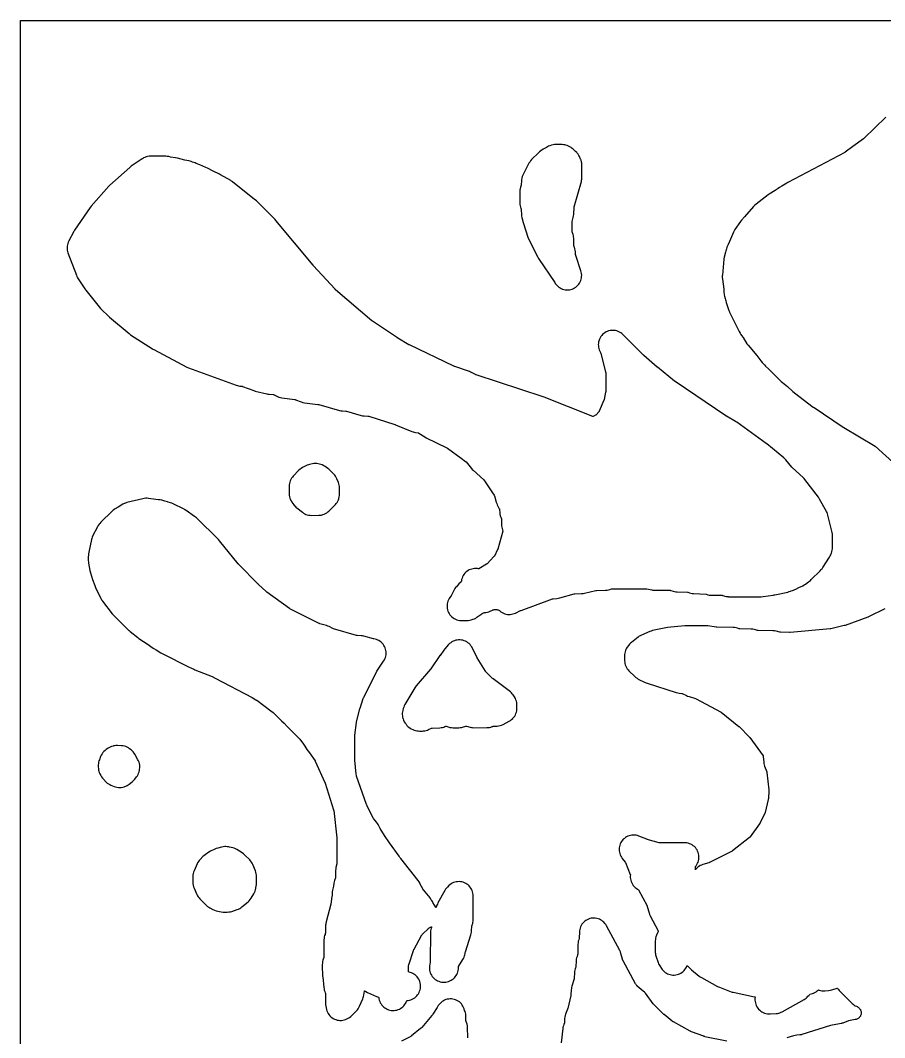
# Model space of a CAD drawing. Header units: millimetres. Extents: x 0 to 300, y 0 to 300.
# Drawn here: x 0 to 150.1, y 123.3 to 300 of the extents above; entities that cross this region are included whole.
import ezdxf

# ---------------------------------------------------------------- set-up
doc = ezdxf.new("R2010")
doc.units = ezdxf.units.MM
doc.layers.add('CUT', color=7, linetype='CONTINUOUS')

msp = doc.modelspace()

# ---------------------------------------------------------------- linework, layer by layer
at = {"layer": 'CUT'}
for points in [[(300, 299.9386), (300, 0.0614), (299.9971, 0.0029), (299.9386, 0), (0.0614, 0), (0.0029, 0.0029), (0, 0.0614), (0, 299.9386), (0.0029, 299.9971), (0.0614, 300), (299.9386, 300), (299.9971, 299.9971)], [(87.317, 264.9102), (87.373, 264.7162), (88.1574, 262.3608), (88.2932, 262.0328), (89.8666, 258.8853), (90.0242, 258.6141), (92.8137, 254.4399), (92.9068, 254.3098), (93.0183, 254.1641), (93.1746, 253.9791), (93.3481, 253.8101), (93.5371, 253.6587), (93.7399, 253.5263), (93.9546, 253.4141), (94.1791, 253.3233), (94.4113, 253.2545), (94.6491, 253.2086), (94.8902, 253.1859), (95.1324, 253.1866), (95.3734, 253.2108), (95.6109, 253.2582), (95.8428, 253.3283), (96.0667, 253.4205), (96.2807, 253.534), (96.4827, 253.6677), (96.6708, 253.8202), (96.8432, 253.9903), (96.9984, 254.1762), (97.1349, 254.3763), (97.2514, 254.5887), (97.3467, 254.8113), (97.4201, 255.0421), (97.4708, 255.2789), (97.4984, 255.5195), (97.5025, 255.7617), (97.4832, 256.0031), (97.4406, 256.2416), (97.3752, 256.4747), (96.4734, 259.1769), (96.4684, 259.193), (96.4601, 259.2275), (96.4548, 259.2626), (96.4534, 259.279), (96.4215, 259.7852), (96.3892, 260.0578), (96.3272, 260.3253), (96.2362, 260.5843), (96.1741, 260.7343), (96.1677, 260.7509), (96.1566, 260.7864), (96.1522, 260.8229), (96.1513, 260.8409), (96.1166, 262.0713), (96.1164, 262.0739), (96.1136, 262.1719), (96.0986, 262.3839), (96.0656, 262.5939), (96.0148, 262.8003), (95.8748, 263.2812), (95.8701, 263.2984), (95.863, 263.3353), (95.8624, 263.3408), (95.8584, 264.479), (95.8568, 264.9322), (95.8567, 264.9663), (95.8564, 265.0385), (95.8584, 265.047), (96.0448, 265.7752), (96.0962, 266.0309), (96.1206, 266.2905), (96.1243, 266.3788), (96.1701, 267.473), (96.1718, 267.496), (96.1872, 267.5915), (96.1928, 267.6138), (97.4427, 271.9943), (97.4954, 272.2171), (97.5275, 272.4438), (97.5386, 272.6725), (97.5454, 274.8439), (97.5369, 275.0083), (97.5345, 275.0756), (97.5329, 275.0869), (97.5314, 275.1161), (97.5121, 275.2352), (97.4988, 275.3298), (97.4928, 275.354), (97.4878, 275.3852), (97.463, 275.4748), (97.4373, 275.579), (97.424, 275.6161), (97.4152, 275.6479), (97.3883, 275.7155), (97.3506, 275.8206), (97.3267, 275.8704), (97.3144, 275.9011), (97.1142, 276.334), (97.0055, 276.5426), (96.8777, 276.7401), (96.7319, 276.9246), (96.636, 277.035), (96.4395, 277.2368), (96.0273, 277.6152), (95.8524, 277.7615), (95.6649, 277.8914), (95.4663, 278.0036), (95.1909, 278.143), (94.9842, 278.2362), (94.7699, 278.3102), (94.5497, 278.3645), (94.3256, 278.3987), (94.0992, 278.4123), (93.6891, 278.4185), (93.4107, 278.4343), (93.1637, 278.436), (93.0741, 278.4278), (93.0661, 278.4279), (92.8013, 278.4178), (92.539, 278.3798), (92.2822, 278.3142), (91.9476, 278.2096), (91.746, 278.1369), (91.5514, 278.0472), (91.3651, 277.9412), (90.8372, 277.61), (90.4243, 277.3509), (90.1915, 277.1856), (89.9791, 276.9949), (88.7992, 275.8067), (88.6237, 275.6105), (88.6228, 275.6091), (88.6224, 275.6087), (88.4686, 275.395), (88.3382, 275.1664), (87.2968, 273.0947), (87.1911, 272.8534), (87.1113, 272.6023), (87.0584, 272.3442), (87.0329, 272.082), (87.0329, 272.0818), (87.0063, 271.4772), (87.0051, 271.4595), (87.0001, 271.4227), (86.9917, 271.3863), (86.9868, 271.3698), (86.8807, 271.0458), (86.8113, 270.788), (86.7699, 270.5243), (86.7567, 270.2577), (86.7652, 268.2506), (86.7781, 268.0074), (86.8145, 267.7666), (86.8743, 267.5306), (86.9567, 267.3014), (86.975, 267.2573), (86.9812, 267.2414), (86.992, 267.2074), (86.9966, 267.1725), (86.9977, 267.1553), (87.0384, 266.2461), (87.0613, 266.0024), (87.108, 265.762)], [(8.1486, 260.0858), (8.1995, 259.8558), (8.2717, 259.6317), (9.7268, 255.7541), (9.8293, 255.5185), (9.9554, 255.2946), (11.1752, 253.3689), (11.3567, 253.1182), (13.9427, 249.9752), (14.1052, 249.7962), (15.2926, 248.6083), (15.4578, 248.4572), (18.899, 245.582), (18.8993, 245.5818), (19.1449, 245.4008), (22.9558, 242.937), (22.9807, 242.9224), (22.9893, 242.9169), (23.1846, 242.8029), (28.9331, 239.787), (29.2337, 239.6538), (37.4915, 236.6248), (37.6925, 236.5606), (37.8981, 236.5135), (38.1071, 236.484), (38.4809, 236.4471), (38.4974, 236.4451), (38.5318, 236.4388), (38.5656, 236.4294), (38.581, 236.4241), (40.5442, 235.6981), (40.8068, 235.6171), (42.7935, 235.1219), (43.0065, 235.0786), (43.2224, 235.0539), (43.957, 235.0022), (43.9762, 235.0003), (44.0157, 234.9936), (44.0532, 234.9792), (44.0706, 234.971), (44.644, 234.683), (44.9008, 234.5716), (45.1685, 234.4895), (45.4436, 234.438), (47.6582, 234.15), (47.6813, 234.1462), (47.7764, 234.122), (47.7985, 234.1143), (48.7639, 233.7409), (49.0488, 233.6498), (49.3426, 233.5935), (51.6758, 233.2894), (51.7606, 233.2753), (51.8441, 233.2552), (55.4284, 232.259), (55.6923, 232.2008), (55.961, 232.1714), (56.5393, 232.1397), (56.5613, 232.1379), (56.6523, 232.1225), (56.6737, 232.117), (59.1847, 231.3943), (59.4402, 231.335), (59.7005, 231.3029), (60.3791, 231.2551), (60.4018, 231.2528), (60.4954, 231.2351), (60.5173, 231.229), (65.0499, 229.8113), (65.103, 229.7934), (65.1552, 229.773), (67.9968, 228.5873), (68.0123, 228.5808), (68.2171, 228.5057), (68.4276, 228.4487), (68.6423, 228.4103), (69.117, 228.3465), (69.1381, 228.3431), (69.1811, 228.3324), (69.1891, 228.3284), (69.2346, 228.3043), (69.2393, 228.3014), (70.2458, 227.6525), (70.4916, 227.513), (74.061, 225.7465), (74.0653, 225.7443), (74.066, 225.7439), (74.0663, 225.7437), (74.067, 225.7433), (74.0671, 225.7433), (74.1165, 225.7137), (74.1754, 225.6741), (76.561, 223.9461), (77.3457, 223.3777), (77.3593, 223.3674), (77.3864, 223.3439), (77.4114, 223.318), (77.4222, 223.3054), (78.3635, 222.1451), (78.4941, 221.9965), (78.6361, 221.8587), (80.5226, 220.1675), (82.0403, 217.9257), (82.2856, 217.5585), (82.3213, 217.4898), (82.33, 217.4687), (82.345, 217.4291), (82.6674, 216.3042), (82.7475, 216.0693), (82.8505, 215.8435), (83.1986, 215.1712), (83.2072, 215.1535), (83.2087, 215.1497), (83.2196, 215.121), (83.223, 215.1112), (83.2294, 215.075), (83.2314, 215.0554), (83.2731, 214.49), (83.3065, 214.2277), (83.3674, 213.9703), (83.4551, 213.7208), (83.4603, 213.7082), (83.5266, 213.5477), (83.5329, 213.5313), (83.5438, 213.4963), (83.5482, 213.4603), (83.5491, 213.4426), (83.5819, 212.4185), (83.5988, 212.1969), (83.6354, 211.9777), (83.6913, 211.7627), (83.8336, 211.3005), (83.8349, 211.2959), (82.9467, 208.181), (82.941, 208.1627), (82.9118, 208.0884), (82.9035, 208.0712), (82.3363, 206.9618), (82.3272, 206.945), (82.3056, 206.9114), (82.2809, 206.8801), (82.268, 206.866), (81.0658, 205.6163), (81.0534, 205.604), (81.0257, 205.58), (80.9958, 205.5584), (80.9814, 205.5494), (79.6609, 204.7645), (79.606, 204.7355), (79.5918, 204.7372), (79.3856, 204.7733), (79.1448, 204.7918), (78.9033, 204.787), (78.6634, 204.7588), (78.4274, 204.7077), (78.1973, 204.634), (77.9755, 204.5385), (77.7639, 204.422), (77.5645, 204.2856), (77.3793, 204.1306), (77.2098, 203.9585), (77.0578, 203.7708), (76.9246, 203.5694), (76.8114, 203.356), (76.7194, 203.1326), (76.6493, 202.9015), (76.6019, 202.6646), (76.5836, 202.4841), (76.5792, 202.455), (76.5369, 202.4148), (76.174, 202.1028), (75.9273, 201.8589), (75.7329, 201.6379), (75.5998, 201.473), (75.4811, 201.2974), (75.3777, 201.1123), (74.8495, 200.0652), (74.8411, 200.0494), (74.8211, 200.0175), (74.7982, 199.9874), (74.7867, 199.9743), (74.7759, 199.9625), (74.6168, 199.771), (74.4776, 199.5646), (74.3595, 199.3454), (74.2639, 199.1155), (74.1916, 198.8773), (74.1434, 198.6331), (74.1197, 198.3852), (74.1207, 198.1362), (74.1465, 197.8886), (74.1969, 197.6448), (74.2712, 197.4072), (74.3688, 197.1781), (74.4887, 196.9599), (74.6297, 196.7547), (74.7904, 196.5646), (74.9692, 196.3914), (75.1644, 196.2368), (75.3739, 196.1024), (75.5958, 195.9895), (75.8279, 195.8992), (76.0677, 195.8325), (76.313, 195.7899), (76.5614, 195.772), (77.4915, 195.7513), (77.7706, 195.7607), (78.047, 195.8011), (78.3171, 195.8722), (78.4734, 195.9227), (78.4975, 195.9298), (78.615, 195.9673), (78.677, 195.9888), (78.8979, 196.0773), (79.1093, 196.1864), (79.3095, 196.3152), (80.1629, 196.9235), (80.2138, 196.9579), (80.234, 196.9709), (80.3376, 197.0304), (80.4435, 197.078), (80.5535, 197.1149), (80.6699, 197.1417), (80.6935, 197.1459), (80.7543, 197.1552), (80.8792, 197.1713), (81.1317, 197.2169), (81.3781, 197.2883), (81.616, 197.3845), (82.0048, 197.5655), (82.0619, 197.5903), (82.0844, 197.5995), (82.1986, 197.6394), (82.3129, 197.6669), (82.4294, 197.683), (82.5468, 197.6873), (82.6642, 197.68), (82.7802, 197.6611), (82.8937, 197.6307), (83.0037, 197.5892), (83.109, 197.5369), (83.2086, 197.4744), (83.3534, 197.3621), (83.3538, 197.3628), (83.4825, 197.2627), (83.6879, 197.1328), (83.905, 197.0235), (84.1316, 196.9358), (84.3657, 196.8705), (84.605, 196.8283), (84.8473, 196.8094), (85.0903, 196.8142), (85.3316, 196.8426), (85.5691, 196.8942), (85.8004, 196.9687), (86.0234, 197.0653), (86.8607, 197.4773), (86.9187, 197.504), (86.9781, 197.5276), (92.4154, 199.5258), (92.4332, 199.5319), (92.4712, 199.5418), (92.5099, 199.5481), (92.5287, 199.5497), (93.1772, 199.591), (93.4454, 199.6227), (93.7086, 199.6832), (96.1935, 200.3971), (96.2166, 200.403), (96.315, 200.4186), (96.3387, 200.4202), (97.4984, 200.4622), (97.7328, 200.4817), (97.9644, 200.5232), (99.9665, 200.9803), (99.9855, 200.9841), (100.066, 200.9943), (100.0854, 200.9953), (101.6656, 201.0369), (101.9023, 201.0544), (102.1363, 201.0943), (102.3655, 201.1562), (102.6997, 201.2638), (102.7191, 201.2695), (102.7605, 201.2782), (102.8025, 201.2826), (102.8227, 201.2831), (108.736, 201.2871), (108.7745, 201.2823), (108.7979, 201.2772), (109.4168, 201.1216), (109.7027, 201.0672), (109.8, 201.0602), (109.8028, 201.0598), (109.8218, 201.0587), (109.9929, 201.0464), (110.3424, 201.0418), (112.9119, 201.0038), (112.9178, 201.0032), (112.9563, 200.9952), (112.9744, 200.99), (113.3799, 200.8635), (113.6042, 200.8049), (113.8329, 200.7672), (114.0642, 200.7509), (115.9059, 200.7067), (115.9218, 200.703), (115.9415, 200.6966), (116.251, 200.5879), (116.4708, 200.5218), (116.6958, 200.4762), (116.9241, 200.4514), (119.1421, 200.313), (119.1543, 200.3088), (119.4055, 200.2368), (119.6628, 200.1914), (119.9235, 200.173), (121.9131, 200.1376), (121.9315, 200.1368), (121.9653, 200.133), (121.9738, 200.1317), (122.0071, 200.1247), (122.0248, 200.1197), (122.3744, 200.0118), (122.6123, 199.951), (122.855, 199.9138), (122.9713, 199.9075), (123.0126, 199.9022), (123.2247, 199.8932), (124.6823, 199.8932), (127.8682, 199.8784), (128.1416, 199.8921), (128.1522, 199.8932), (128.6903, 199.8932), (129.0426, 199.9182), (130.7902, 200.167), (130.9538, 200.1989), (131.0423, 200.2133), (133.2908, 200.7091), (133.5315, 200.7749), (133.7643, 200.8644), (133.9184, 200.9326), (134.098, 200.9773), (134.3124, 201.0411), (134.5203, 201.1237), (134.72, 201.2246), (135.2421, 201.5185), (135.9028, 201.811), (136.1363, 201.9293), (136.3561, 202.0713), (136.8846, 202.4536), (136.9009, 202.4638), (136.9507, 202.5014), (137.084, 202.5979), (137.2405, 202.7208), (137.3867, 202.8558), (138.9469, 204.416), (139.1168, 204.6041), (139.1513, 204.6511), (139.2537, 204.7644), (139.4122, 204.9834), (140.5773, 206.7914), (140.6913, 206.9873), (140.7871, 207.1926), (140.8639, 207.4058), (140.8677, 207.4181), (140.9678, 207.7412), (141.0295, 207.9822), (141.0669, 208.228), (141.0797, 208.4764), (141.0834, 210.4805), (141.0661, 210.7792), (141.0132, 211.0737), (140.2867, 214.0727), (140.2233, 214.2904), (140.1405, 214.5015), (140.039, 214.7043), (138.8315, 216.8637), (138.6388, 217.1577), (136.2736, 220.2651), (136.13, 220.4373), (135.9714, 220.5959), (134.1365, 222.2739), (134.0763, 222.3329), (134.0204, 222.3959), (132.9774, 223.6565), (132.8116, 223.838), (132.6287, 224.0023), (129.6496, 226.4253), (129.536, 226.5124), (124.4434, 230.1909), (124.2291, 230.3296), (122.6393, 231.2471), (122.6011, 231.27), (122.5638, 231.2944), (113.7215, 237.3006), (113.6832, 237.3277), (113.6459, 237.3563), (110.6567, 239.7436), (110.6359, 239.7606), (110.6155, 239.778), (108.3052, 241.7963), (108.2758, 241.8228), (108.2472, 241.8504), (104.6551, 245.4272), (104.4749, 245.59), (104.2797, 245.7345), (104.0715, 245.8594), (103.8521, 245.9636), (103.6236, 246.0459), (103.3882, 246.1057), (103.1482, 246.1424), (102.9057, 246.1556), (102.663, 246.1452), (102.4226, 246.1113), (102.1865, 246.0543), (101.9571, 245.9746), (101.7365, 245.873), (101.5268, 245.7506), (101.33, 245.6083), (101.1479, 245.4476), (100.9822, 245.27), (100.8346, 245.0772), (100.7064, 244.871), (100.5988, 244.6533), (100.5128, 244.4261), (100.4493, 244.1917), (100.4088, 243.9523), (100.3917, 243.71), (100.3982, 243.4673), (100.4282, 243.2263), (100.4815, 242.9894), (100.5575, 242.7587), (100.6556, 242.5365), (100.7757, 242.2966), (100.7845, 242.2777), (100.8151, 242.1958), (100.8208, 242.1757), (101.664, 238.8828), (101.6652, 238.8775), (101.6739, 238.8276), (101.676, 238.802), (101.6766, 238.7779), (101.6766, 235.521), (101.6761, 235.5005), (101.6672, 235.4155), (101.6635, 235.3954), (101.3949, 234.128), (101.3905, 234.1095), (101.3666, 234.0337), (101.3596, 234.016), (100.5598, 232.1391), (100.5513, 232.1206), (100.5307, 232.0835), (100.5064, 232.0487), (100.4934, 232.033), (100.0111, 231.4778), (99.9981, 231.4636), (99.9691, 231.4362), (99.9353, 231.4149), (99.9184, 231.406), (99.4959, 231.1954), (99.4795, 231.1877), (99.4512, 231.1768), (90.9684, 234.5704), (90.8162, 234.6257), (90.815, 234.6261), (79.1818, 238.4267), (79.1767, 238.4284), (79.1022, 238.4594), (79.0853, 238.4677), (78.3782, 238.8363), (78.2053, 238.9182), (78.0267, 238.9866), (75.4553, 239.8602), (75.3871, 239.8857), (75.3206, 239.9152), (67.5873, 243.6258), (67.5453, 243.647), (67.5042, 243.6697), (65.5533, 244.7989), (65.5186, 244.8198), (65.4847, 244.8418), (61.1532, 247.7498), (61.0953, 247.7912), (61.04, 247.8358), (54.7628, 253.2135), (54.7092, 253.2622), (54.6587, 253.314), (50.8839, 257.4214), (50.8639, 257.4437), (50.8444, 257.4665), (44.3958, 265.2166), (44.3944, 265.2182), (44.2405, 265.3869), (40.9916, 268.636), (40.7793, 268.8254), (40.7614, 268.8397), (40.6835, 268.9089), (36.8381, 271.9579), (36.7771, 271.9995), (36.6914, 272.0616), (36.6483, 272.0873), (36.541, 272.1605), (34.7769, 273.1856), (34.5727, 273.292), (33.4973, 273.7908), (32.4999, 274.3273), (32.2347, 274.4505), (31.1543, 274.8776), (30.543, 275.1612), (30.3482, 275.2417), (30.1473, 275.3056), (29.9046, 275.3716), (29.6676, 275.4653), (29.47, 275.534), (29.2673, 275.586), (28.5842, 275.7308), (27.3057, 276.0787), (26.9713, 276.1455), (26.0894, 276.26), (25.7713, 276.3275), (25.5169, 276.3679), (25.2597, 276.3819), (25.1482, 276.3822), (24.9714, 276.4051), (24.6284, 276.4259), (22.5955, 276.4087), (22.3488, 276.3944), (22.1047, 276.3558), (21.8656, 276.2933), (21.6339, 276.2075), (21.4117, 276.0993), (21.2013, 275.9696), (21.1732, 275.9503), (19.2736, 274.6457), (19.0334, 274.4583), (15.567, 271.3954), (15.347, 271.175), (12.2886, 267.7053), (12.1023, 267.4662), (9.4147, 263.5477), (9.2694, 263.308), (8.4054, 261.6845), (8.3047, 261.4716), (8.2244, 261.2502), (8.1654, 261.0223), (8.1281, 260.7898), (8.1128, 260.5548), (8.1196, 260.3194)], [(46.6989, 219.3346), (46.6881, 219.0901), (46.6945, 217.7761), (46.7091, 217.5182), (46.7503, 217.2631), (46.8175, 217.0137), (46.8648, 216.8908), (46.8708, 216.8728), (46.8768, 216.8593), (46.9102, 216.7725), (46.9516, 216.6911), (46.9634, 216.6645), (46.9823, 216.6306), (47.0272, 216.5422), (47.0599, 216.4916), (47.0745, 216.4654), (47.1149, 216.4065), (47.1674, 216.3252), (47.4879, 215.8811), (47.6281, 215.7043), (47.7143, 215.6137), (47.7261, 215.5994), (47.8766, 215.4457), (48.0398, 215.3056), (48.9909, 214.5574), (49.1872, 214.4178), (49.396, 214.2977), (49.6155, 214.1982), (49.8435, 214.1204), (50.0779, 214.0648), (50.3166, 214.0321), (50.5573, 214.0225), (50.5628, 214.0225), (51.836, 214.0331), (52.0806, 214.0471), (52.3227, 214.0851), (52.5599, 214.1465), (52.79, 214.2309), (53.0106, 214.3374), (53.2199, 214.4649), (53.4156, 214.6124), (53.5959, 214.7783), (54.7226, 215.9217), (54.8786, 216.0955), (55.0177, 216.2832), (55.1387, 216.4831), (55.2405, 216.6934), (55.3222, 216.9123), (55.338, 216.9616), (55.4058, 217.2189), (55.4458, 217.482), (55.4576, 217.7477), (55.4483, 218.7995), (55.434, 219.0452), (55.3957, 219.2883), (55.3336, 219.5264), (55.2484, 219.7573), (54.9782, 220.3916), (54.8754, 220.6044), (54.7529, 220.8066), (54.6119, 220.9963), (54.4536, 221.1719), (53.7285, 221.9033), (53.5704, 222.0496), (53.4003, 222.1817), (52.9482, 222.5027), (52.7079, 222.6535), (52.4521, 222.7762), (52.184, 222.869), (51.9675, 222.9305), (51.73, 222.9856), (51.4883, 223.0173), (51.2447, 223.0253), (51.0015, 223.0096), (50.7609, 222.9702), (50.2442, 222.8596), (50.0254, 222.8022), (49.8127, 222.7254), (49.6078, 222.6296), (49.0184, 222.3209), (48.7964, 222.1896), (48.589, 222.036), (48.3986, 221.862), (47.4098, 220.8596), (47.4083, 220.858), (47.2451, 220.6755), (47.1006, 220.478), (46.9761, 220.2673), (46.8728, 220.0455), (46.7917, 219.8146), (46.7335, 219.5769)], [(12.159, 204.0823), (12.1748, 204.0347), (12.552, 202.9018), (12.912, 201.8203), (12.9124, 201.8189), (13.0482, 201.4908), (14.0053, 199.576), (14.1255, 199.3624), (14.1294, 199.3568), (14.1453, 199.3287), (14.2833, 199.1309), (15.9705, 196.9467), (16.1885, 196.6999), (16.2091, 196.6795), (16.2844, 196.5946), (18.8653, 194.0446), (18.8719, 194.0384), (18.9131, 193.9976), (19.0991, 193.8307), (20.3805, 192.7918), (20.5988, 192.6335), (22.1753, 191.6154), (22.9054, 191.0876), (23.2099, 190.8992), (23.605, 190.6921), (24.411, 190.1717), (24.6481, 190.0363), (29.346, 187.6845), (29.5869, 187.5583), (29.7219, 187.4963), (30.1358, 187.2891), (30.3323, 187.2011), (33.3085, 186.0193), (33.8476, 185.7495), (40.265, 182.3999), (40.9203, 181.9878), (40.988, 181.9452), (41.0195, 181.9254), (41.0533, 181.9042), (43.5329, 180.0728), (43.9225, 179.774), (43.9361, 179.7628), (43.9431, 179.7564), (44.2853, 179.4252), (45.3732, 178.334), (45.8, 177.9059), (46.3687, 177.3355), (48.3031, 175.3952), (48.5467, 175.1381), (49.1651, 174.2575), (49.4077, 173.9118), (49.7862, 173.3729), (50.2147, 172.7625), (51.1869, 171.3702), (51.1954, 171.3574), (51.2072, 171.3369), (51.2149, 171.3211), (52.9143, 167.6425), (52.9453, 167.5692), (52.9715, 167.494), (54.4015, 162.8988), (54.4064, 162.8815), (54.4221, 162.8079), (54.4246, 162.7901), (54.9896, 158.0315), (54.996, 157.9583), (54.998, 157.8848), (54.9858, 153.6275), (54.9851, 153.6046), (54.9736, 153.5096), (54.9689, 153.4872), (54.8211, 152.8747), (54.7736, 152.6212), (54.7524, 152.3642), (54.7134, 151.0836), (54.5486, 150.5875), (54.4853, 150.3623), (54.4433, 150.1321), (54.3734, 149.6119), (54.2574, 149.1695), (54.2023, 148.899), (54.1773, 148.624), (54.1546, 147.9832), (54.1503, 147.9511), (54.147, 147.9266), (54.1329, 147.822), (53.9513, 146.4702), (53.1142, 143.4272), (53.052, 143.1326), (53.0406, 143.0035), (53.0383, 142.9898), (53.0332, 142.9189), (53.0256, 142.8326), (53.0248, 142.8034), (53.0215, 142.7573), (52.9892, 141.5067), (52.9883, 141.4879), (52.9834, 141.4487), (52.9749, 141.4102), (52.9694, 141.3921), (52.9196, 141.2397), (52.86, 141.0573), (52.8596, 141.0561), (52.7936, 140.8131), (52.7523, 140.5646), (52.7362, 140.3133), (52.6945, 137.2125), (52.6937, 137.1933), (52.6911, 137.1701), (52.6897, 137.1581), (52.6891, 137.1527), (52.6809, 137.1142), (52.6755, 137.0957), (52.5703, 136.7655), (52.504, 136.5123), (52.4645, 136.2536), (52.4523, 135.9922), (52.4547, 135.5884), (52.4304, 135.3213), (52.4396, 135.0198), (52.4591, 134.8044), (52.4611, 134.4687), (52.4745, 134.2237), (52.5119, 133.9811), (52.5461, 133.8481), (52.7148, 131.9927), (52.7452, 131.7699), (52.7955, 131.5507), (52.8653, 131.337), (52.9628, 131.0782), (52.97, 131.0574), (52.9813, 131.0128), (52.986, 130.9777), (52.9866, 130.9662), (53.0056, 130.1471), (53.0288, 129.064), (53.0502, 128.7867), (53.1023, 128.5134), (53.1791, 128.2051), (53.251, 127.9673), (53.3462, 127.7377), (53.4637, 127.5188), (53.6024, 127.3126), (53.7609, 127.1212), (53.9376, 126.9465), (54.1307, 126.7901), (54.3385, 126.6538), (54.5587, 126.5387), (54.7893, 126.446), (55.0279, 126.3767), (55.2722, 126.3315), (55.5199, 126.3107), (55.7683, 126.3146), (56.0152, 126.3431), (56.258, 126.396), (56.4943, 126.4727), (56.7219, 126.5726), (56.8072, 126.6152), (56.9336, 126.6783), (57.1699, 126.8129), (57.3903, 126.9723), (57.592, 127.1547), (58.3967, 127.9663), (58.5567, 128.144), (58.699, 128.3361), (58.8223, 128.5409), (58.9255, 128.7565), (59.4811, 130.0763), (59.5537, 130.2709), (59.6099, 130.471), (59.6492, 130.6749), (59.7566, 131.3897), (59.7679, 131.446), (59.8183, 131.4184), (60.0032, 131.305), (60.3033, 131.1477), (61.8681, 130.4587), (62.1961, 130.3142), (62.2491, 130.2878), (62.2628, 130.2301), (62.2941, 130.0637), (62.3499, 129.8291), (62.4281, 129.6011), (62.5279, 129.3816), (62.6483, 129.1728), (62.7883, 128.9765), (62.9466, 128.7946), (63.1216, 128.6289), (63.3118, 128.4807), (63.5154, 128.3516), (63.7305, 128.2426), (63.955, 128.1549), (64.187, 128.0893), (64.4242, 128.0463), (64.6645, 128.0263), (64.9056, 128.0296), (65.1452, 128.056), (65.3811, 128.1055), (65.6113, 128.1774), (65.8334, 128.2711), (66.0454, 128.3859), (66.2454, 128.5205), (66.4315, 128.6737), (66.602, 128.8442), (66.7553, 129.0303), (66.8899, 129.2303), (67.0047, 129.4423), (67.0985, 129.6644), (67.1319, 129.7557), (67.1447, 129.7563), (67.3855, 129.7803), (67.6228, 129.8274), (67.8545, 129.8972), (68.0783, 129.9891), (68.2922, 130.1022), (68.4942, 130.2354), (68.6823, 130.3876), (68.8549, 130.5572), (69.0102, 130.7427), (69.1469, 130.9424), (69.2636, 131.1543), (69.3593, 131.3765), (69.4331, 131.607), (69.4843, 131.8435), (69.5123, 132.0838), (69.517, 132.3257), (69.4983, 132.567), (69.4563, 132.8053), (69.3915, 133.0384), (69.3045, 133.2642), (69.196, 133.4805), (69.0672, 133.6853), (68.9191, 133.8767), (68.7533, 134.0528), (68.5712, 134.2122), (68.3745, 134.3531), (68.1652, 134.4744), (67.945, 134.5749), (67.7162, 134.6536), (67.5514, 134.693), (67.4669, 134.7154), (67.4383, 134.7415), (67.4355, 134.7444), (67.4023, 134.785), (67.4021, 134.8448), (67.4439, 135.7725), (67.4477, 135.8286), (67.4498, 135.8516), (67.465, 135.9625), (67.4903, 136.0714), (67.4964, 136.0931), (67.5133, 136.1481), (68.2782, 138.4542), (68.2974, 138.5079), (68.3054, 138.5287), (68.3509, 138.6331), (68.3608, 138.6531), (68.3871, 138.7036), (69.666, 141.0299), (69.6983, 141.0851), (69.7114, 141.1064), (69.7821, 141.2086), (69.8629, 141.3031), (69.8801, 141.3213), (69.9253, 141.3665), (70.7608, 142.1623), (70.8077, 142.2048), (70.8264, 142.2209), (70.9236, 142.2963), (71.025, 142.3596), (71.1366, 142.4145), (71.3521, 142.5341), (71.4095, 142.5737), (71.4329, 142.5282), (71.3932, 142.4114), (71.3951, 142.4107), (71.3572, 142.3006), (71.3026, 142.0776), (71.2686, 141.8505), (71.2557, 141.6213), (71.2028, 136.5521), (71.2012, 136.4008), (71.2028, 136.4008), (71.2036, 136.337), (71.1494, 136.1455), (71.1391, 136.101), (71.1164, 136.0025), (71.0736, 135.7654), (71.0538, 135.5253), (71.0572, 135.2844), (71.0837, 135.0449), (71.1333, 134.8091), (71.2052, 134.5792), (71.299, 134.3572), (71.4137, 134.1453), (71.5483, 133.9455), (71.7015, 133.7595), (71.8719, 133.5891), (72.0579, 133.436), (72.2577, 133.3014), (72.4696, 133.1867), (72.6916, 133.0929), (72.9215, 133.021), (73.1573, 132.9715), (73.3968, 132.9449), (73.6377, 132.9416), (73.8779, 132.9614), (73.9068, 132.9652), (73.9157, 132.9664), (74.1514, 133.0089), (74.3819, 133.0738), (74.6052, 133.1604), (74.8191, 133.268), (75.0218, 133.3956), (75.2113, 133.5419), (75.386, 133.7058), (75.5441, 133.8856), (75.6844, 134.0797), (75.8054, 134.2863), (75.9061, 134.5036), (75.9856, 134.7295), (76.043, 134.962), (76.078, 135.1989), (76.0901, 135.4381), (76.0851, 135.5493), (76.0852, 135.5624), (76.0836, 135.603), (76.0854, 135.6085), (76.1164, 135.6633), (76.8855, 136.8752), (76.999, 137.0736), (77.0939, 137.2815), (77.1694, 137.4971), (77.225, 137.7188), (77.26, 137.9447), (77.2758, 138.0903), (77.2786, 138.1108), (77.2966, 138.1942), (77.3025, 138.214), (78.2724, 141.1821), (78.333, 141.4003), (78.3735, 141.6231), (78.3937, 141.8487), (78.4292, 142.6538), (78.4306, 142.6749), (78.4372, 142.7181), (78.4484, 142.7604), (78.4554, 142.7804), (78.5007, 142.8991), (78.5724, 143.1163), (78.624, 143.3391), (78.655, 143.5656), (78.6652, 143.7941), (78.6599, 147.9111), (78.6478, 148.1535), (78.6122, 148.3936), (78.5536, 148.629), (78.4724, 148.8577), (78.3694, 149.0775), (78.2456, 149.2862), (78.1022, 149.4819), (77.9404, 149.6628), (77.7619, 149.8272), (77.5683, 149.9734), (77.3614, 150.1003), (77.1431, 150.2064), (76.9157, 150.2909), (76.6811, 150.353), (76.4415, 150.392), (76.1994, 150.4076), (75.9568, 150.3996), (75.7162, 150.3682), (75.4798, 150.3136), (75.2497, 150.2364), (75.0283, 150.1371), (74.8175, 150.0169), (74.6193, 149.8768), (74.4357, 149.7182), (74.1724, 149.4675), (73.9965, 149.2818), (73.8404, 149.0792), (73.7059, 148.8616), (72.5326, 146.7276), (72.4321, 146.5231), (72.3505, 146.3103), (72.2306, 145.9488), (72.2088, 145.8924), (72.205, 145.8897), (72.1481, 145.9907), (71.9283, 146.3394), (71.6756, 146.7916), (71.6742, 146.7941), (71.5719, 146.9613), (71.4568, 147.12), (71.354, 147.2508), (71.1002, 147.6535), (70.9946, 147.8078), (70.8779, 147.9538), (70.0069, 148.9631), (69.9967, 148.9761), (69.9901, 148.9849), (69.9763, 149.0065), (69.967, 149.0238), (69.4187, 150.1079), (69.4075, 150.1279), (69.3852, 150.1724), (69.2586, 150.3954), (69.1098, 150.6043), (66.0755, 154.4323), (65.9304, 154.6286), (65.7816, 154.834), (64.0937, 157.1644), (63.2373, 158.3943), (62.5014, 159.6206), (62.1988, 160.2337), (62.1507, 160.3182), (62.0547, 160.4882), (61.8849, 160.721), (61.3435, 161.3804), (61.3301, 161.3977), (61.2884, 161.462), (61.2877, 161.4633), (60.1888, 163.6569), (60.1562, 163.7276), (60.1282, 163.8002), (58.4117, 168.7122), (58.4049, 168.7334), (58.3868, 168.8137), (58.3553, 169.0852), (58.0918, 171.5088), (58.0919, 173.6725), (58.0993, 175.2217), (58.1006, 175.4941), (58.1014, 175.6634), (58.1024, 175.8752), (58.3802, 178.0323), (58.3912, 178.1016), (58.4061, 178.1702), (58.9723, 180.4482), (58.985, 180.4954), (58.9997, 180.542), (59.571, 182.2429), (59.6009, 182.3225), (59.6362, 182.3998), (61.8618, 186.8462), (61.8991, 186.915), (61.9407, 186.9813), (63.1044, 188.7084), (63.2289, 188.9137), (63.333, 189.1299), (63.4159, 189.3552), (63.4769, 189.5873), (63.5153, 189.8242), (63.5308, 190.0638), (63.5233, 190.3037), (63.4928, 190.5417), (63.4396, 190.7758), (63.3642, 191.0037), (63.2673, 191.2233), (63.1498, 191.4325), (63.0128, 191.6296), (62.8575, 191.8126), (62.6853, 191.9799), (62.4979, 192.1299), (62.297, 192.2612), (62.0845, 192.3727), (61.8622, 192.4632), (61.6322, 192.532), (61.3968, 192.5785), (61.3689, 192.5826), (61.3477, 192.5876), (59.6574, 193.0338), (59.4168, 193.0848), (59.1724, 193.1119), (58.5235, 193.1517), (58.5024, 193.1536), (58.4147, 193.1687), (58.3941, 193.174), (54.3998, 194.3162), (54.381, 194.3221), (54.3041, 194.3528), (54.2863, 194.3615), (53.6441, 194.6963), (53.4099, 194.8034), (53.166, 194.8859), (52.0396, 195.2031), (52.0218, 195.2086), (51.9491, 195.2367), (51.9323, 195.2446), (46.8228, 197.8053), (46.8181, 197.8077), (46.7508, 197.8481), (46.7356, 197.8585), (42.8323, 200.6755), (42.7716, 200.7223), (42.714, 200.7729), (41.3713, 202.0271), (41.3522, 202.0454), (41.3336, 202.064), (37.9122, 205.5503), (37.8752, 205.5898), (37.8399, 205.6308), (34.569, 209.6185), (34.3973, 209.8072), (30.6089, 213.5678), (30.4477, 213.7144), (30.4464, 213.7154), (30.4426, 213.7189), (30.2689, 213.8511), (28.7972, 214.8731), (28.7957, 214.8741), (28.7586, 214.8999), (28.691, 214.9399), (28.6054, 214.9938), (28.5686, 215.0126), (28.4493, 215.0833), (26.5249, 216.0449), (26.3112, 216.1394), (26.0896, 216.2136), (25.6693, 216.3328), (25.5342, 216.3871), (25.3245, 216.4506), (25.11, 216.4955), (25.0759, 216.5011), (24.5704, 216.6445), (24.2789, 216.7086), (23.9818, 216.7376), (23.5317, 216.7545), (22.2857, 216.9589), (22.0342, 216.9872), (21.7811, 216.9899), (21.529, 216.9669), (21.2805, 216.9187), (18.52, 216.2357), (18.2929, 216.1679), (18.0732, 216.0789), (18.0523, 216.0681), (18.0219, 216.0557), (17.8054, 215.942), (16.9834, 215.4577), (16.4509, 215.1477), (16.2702, 215.0319), (16.2498, 215.0162), (16.2369, 215.0079), (16.0733, 214.8818), (15.9206, 214.7427), (13.9776, 212.8191), (13.8096, 212.6353), (13.7573, 212.5653), (13.6687, 212.4671), (13.5151, 212.2561), (13.3843, 212.0303), (12.5612, 210.4212), (12.4708, 210.2238), (12.398, 210.0194), (12.3431, 209.8095), (11.8682, 207.6065), (11.8277, 207.3587), (11.8122, 207.1081), (11.809, 206.8279), (11.8046, 206.7947), (11.7986, 206.525), (11.8047, 206.4528), (11.8015, 206.1684), (11.8102, 205.9304), (11.8414, 205.6944), (12.0711, 204.4263), (12.1066, 204.2874), (12.1129, 204.2535), (12.1369, 204.1686)], [(67.5029, 177.2187), (67.702, 177.0813), (67.9133, 176.9638), (68.1966, 176.8238), (68.4076, 176.7314), (68.6263, 176.6587), (68.8507, 176.6066), (69.079, 176.5752), (69.3091, 176.5651), (69.8285, 176.5661), (70.053, 176.5767), (70.2755, 176.6073), (70.4944, 176.6578), (70.7079, 176.7278), (70.9143, 176.8166), (71.4001, 177.0521), (71.4186, 177.0606), (71.4581, 177.0749), (71.4997, 177.0808), (71.5201, 177.0822), (72.8524, 177.134), (73.0855, 177.154), (73.3157, 177.1957), (73.541, 177.2588), (73.7595, 177.3427), (73.8832, 177.3969), (73.9002, 177.4039), (73.9359, 177.4157), (73.9724, 177.4067), (73.9899, 177.4011), (74.3359, 177.2801), (74.6096, 177.2017), (74.8904, 177.1548), (75.1747, 177.1402), (76.1447, 177.1456), (76.3733, 177.1573), (76.5998, 177.1899), (76.8224, 177.2431), (77.3846, 177.405), (77.4018, 177.4095), (77.4378, 177.4164), (77.4737, 177.4102), (77.4912, 177.406), (78.1331, 177.2342), (78.3479, 177.1868), (78.5661, 177.1584), (78.7859, 177.1493), (81.0163, 177.1553), (81.2548, 177.1673), (81.4911, 177.202), (81.723, 177.2592), (81.9484, 177.3382), (82.0225, 177.3682), (82.0429, 177.3758), (82.0861, 177.388), (82.1304, 177.3954), (82.1521, 177.3972), (82.8123, 177.4337), (83.0799, 177.463), (83.3427, 177.5209), (83.5978, 177.6067), (83.8422, 177.7195), (84.8945, 178.2754), (85.1213, 178.4111), (85.3325, 178.5699), (85.5258, 178.7501), (85.5637, 178.7894), (85.7234, 178.9719), (85.8647, 179.1689), (85.9862, 179.3787), (86.0868, 179.5993), (86.1655, 179.8286), (86.2217, 180.0644), (86.2548, 180.3046), (86.2644, 180.5469), (86.2597, 181.0919), (86.2472, 181.321), (86.2137, 181.548), (86.1596, 181.771), (86.0852, 181.9881), (85.9912, 182.1975), (85.8434, 182.4902), (85.7316, 182.6884), (85.6023, 182.8756), (85.4565, 183.0504), (85.2933, 183.2287), (85.1218, 183.3989), (84.9346, 183.5518), (82.1031, 185.6445), (82.0371, 185.6968), (81.9749, 185.7536), (80.8514, 186.8523), (80.8476, 186.8562), (80.8143, 186.8944), (80.7992, 186.915), (80.7861, 186.9355), (79.374, 189.2525), (79.3486, 189.2961), (79.3251, 189.3406), (78.4981, 190.9891), (78.4973, 190.9886), (78.4, 191.1724), (78.2641, 191.3776), (78.1086, 191.5684), (77.9352, 191.743), (77.7453, 191.8997), (77.5411, 192.037), (77.3242, 192.1535), (77.097, 192.2482), (76.8616, 192.32), (76.6203, 192.3684), (76.3753, 192.3927), (76.1292, 192.3929), (75.8842, 192.3689), (75.6428, 192.3209), (75.4073, 192.2494), (75.1799, 192.155), (74.963, 192.0388), (74.7585, 191.9018), (74.5684, 191.7454), (74.3947, 191.571), (73.7306, 190.8353), (73.5303, 190.5823), (72.9043, 189.6771), (72.8909, 189.6588), (71.325, 187.3939), (71.2866, 187.3414), (71.2453, 187.2908), (68.7767, 184.4291), (68.639, 184.2544), (68.5175, 184.0682), (66.7912, 181.1477), (66.681, 180.9395), (66.5909, 180.7218), (66.5217, 180.4966), (66.4218, 180.1071), (66.3755, 179.8851), (66.3495, 179.6598), (66.344, 179.433), (66.3592, 179.2067), (66.3947, 178.9827), (66.4504, 178.7628), (66.4694, 178.6999), (66.5648, 178.4381), (66.6886, 178.1886), (66.8395, 177.9544), (66.9979, 177.7362), (67.1493, 177.5477), (67.3181, 177.3746)], [(15.743, 167.1574), (16.2818, 166.9374), (16.5218, 166.8533), (16.769, 166.7941), (17.0211, 166.7603), (17.2752, 166.7522), (17.5289, 166.77), (17.7794, 166.8135), (18.0242, 166.8822), (18.1465, 166.9234), (18.3487, 167.0013), (18.5433, 167.0964), (18.729, 167.208), (18.9043, 167.3353), (19.4507, 167.7693), (19.6728, 167.9685), (19.8696, 168.1926), (20.1859, 168.5995), (20.326, 168.7991), (20.4459, 169.0113), (20.5446, 169.2342), (20.6212, 169.4657), (20.6748, 169.7035), (20.7141, 169.9283), (20.7443, 170.1712), (20.7507, 170.4158), (20.7332, 170.6599), (20.6918, 170.9011), (20.6271, 171.1372), (20.5395, 171.3657), (20.4301, 171.5846), (19.8995, 172.5276), (19.766, 172.7393), (19.612, 172.9366), (19.439, 173.1175), (19.2488, 173.2802), (18.9847, 173.4842), (18.9837, 173.4849), (18.774, 173.6304), (18.5505, 173.7538), (18.3157, 173.8537), (18.0718, 173.9292), (17.8215, 173.9794), (17.5674, 174.0038), (16.8472, 174.036), (16.5977, 174.0347), (16.3496, 174.0086), (16.343, 174.0072), (16.3403, 174.0069), (16.1735, 173.972), (16.1054, 173.9578), (16.1043, 173.9575), (16.0955, 173.9557), (15.857, 173.8802), (15.6273, 173.7813), (15.3585, 173.6492), (15.1264, 173.5195), (14.9094, 173.3658), (14.71, 173.1899), (14.708, 173.188), (14.5169, 173.0006), (14.3424, 172.8107), (14.1884, 172.6039), (14.0565, 172.3824), (13.9481, 172.1484), (13.7227, 171.5875), (13.6453, 171.3654), (13.5892, 171.1369), (13.5547, 170.9042), (13.5423, 170.6693), (13.5402, 170.2966), (13.5497, 170.0642), (13.5808, 169.8337), (13.5862, 169.8101), (13.5883, 169.7955), (13.6327, 169.6091), (13.6331, 169.6071), (13.6332, 169.607), (13.6424, 169.568), (13.7176, 169.3466), (13.8131, 169.1331), (13.9606, 168.841), (14.0923, 168.6113), (14.2475, 168.3969), (14.4245, 168.2), (14.9205, 167.704), (15.1047, 167.5373), (15.3045, 167.3897), (15.518, 167.2627)], [(32.9345, 145.8315), (33.4605, 145.5597), (33.7267, 145.4412), (34.005, 145.3544), (34.6187, 145.2018), (34.9111, 145.1473), (35.2078, 145.1279), (35.9456, 145.1237), (36.2128, 145.1365), (36.4771, 145.1778), (36.7355, 145.247), (37.6649, 145.5504), (37.8873, 145.6348), (38.1006, 145.7401), (38.3029, 145.8651), (38.4925, 146.0087), (39.5522, 146.8944), (39.7551, 147.0841), (39.9358, 147.2952), (40.0919, 147.5251), (40.5472, 148.2829), (40.6686, 148.5107), (40.7658, 148.7498), (40.8378, 148.9977), (40.9785, 149.5955), (41.029, 149.886), (41.0449, 150.1805), (41.0394, 151.2974), (41.0259, 151.5448), (40.988, 151.7896), (40.9261, 152.0294), (40.8407, 152.262), (40.3583, 153.3984), (40.2568, 153.6094), (40.1361, 153.8101), (39.997, 153.9985), (39.841, 154.1731), (39.0026, 155.0269), (38.783, 155.2256), (38.5415, 155.3968), (37.6268, 155.9672), (37.3972, 156.0941), (37.1556, 156.1963), (36.9046, 156.2726), (36.3361, 156.4133), (36.1318, 156.4549), (35.9249, 156.4793), (35.7166, 156.4864), (35.5239, 156.4849), (35.2282, 156.4651), (34.9369, 156.4105), (34.2846, 156.2475), (34.0218, 156.1662), (33.7696, 156.0566), (33.0441, 155.6927), (32.7439, 155.5148), (32.0828, 155.058), (31.8977, 154.9169), (31.7264, 154.7591), (31.2205, 154.2475), (31.0661, 154.0762), (31.0614, 154.07), (31.0575, 154.0656), (30.9196, 153.8804), (30.7993, 153.6833), (30.6978, 153.4759), (30.1835, 152.2898), (30.0934, 152.0487), (30.0911, 152.04), (30.028, 151.7996), (29.9885, 151.5468), (29.9752, 151.2912), (29.9742, 150.3177), (29.9868, 150.0642), (30.0251, 149.8132), (30.0297, 149.7956), (30.0328, 149.7757), (30.0971, 149.5304), (30.186, 149.2929), (30.6688, 148.1783), (30.7724, 147.967), (30.8954, 147.7664), (31.0367, 147.5783), (31.195, 147.4042), (31.1982, 147.401), (32.3147, 146.2846), (32.5054, 146.1125), (32.7127, 145.961)]]:
    msp.add_lwpolyline(points, close=True, dxfattribs=at)
for points in [[(150.3081, 283.2127), (146.4998, 279.4823), (146.4518, 279.4385), (146.4479, 279.4355), (144.5917, 278.0713), (143.2869, 277.1169), (143.2169, 277.0694), (143.188, 277.0525), (133.305, 271.8448), (133.128, 271.7421), (132.2765, 271.2001), (131.8839, 270.9896), (131.6062, 270.8164), (131.0836, 270.4408), (130.0526, 269.7846), (129.8935, 269.6744), (127.7858, 268.091), (127.7854, 268.0908), (127.5865, 267.9245), (127.4058, 267.7385), (127.3879, 267.718), (127.3397, 267.6687), (125.7894, 265.8917), (125.2899, 265.321), (125.276, 265.3031), (125.265, 265.2905), (125.2626, 265.2878), (125.2583, 265.2829), (125.0855, 265.0607), (124.1323, 263.6813), (123.9944, 263.4575), (123.8808, 263.2205), (123.2007, 261.5861), (122.9223, 261.0423), (122.8205, 260.8164), (122.7415, 260.5815), (122.6548, 260.2742), (122.5923, 260.1238), (122.524, 259.9398), (122.4704, 259.7509), (122.2617, 258.8877), (122.2469, 258.7991), (122.2346, 258.7467), (122.2161, 258.6151), (122.2028, 258.5355), (121.9392, 255.7467), (121.939, 255.743), (121.93, 255.6485), (121.9299, 255.6468), (121.9196, 255.3425), (121.9463, 255.0393), (122.2019, 253.3363), (122.2203, 252.7426), (122.2364, 252.5264), (122.2712, 252.3123), (122.3245, 252.1021), (122.4498, 251.6843), (122.4807, 251.4782), (122.5223, 251.2644), (122.5825, 251.0551), (122.5875, 251.04), (122.5937, 251.0186), (123.0623, 249.6221), (123.1122, 249.5017), (123.1261, 249.4619), (123.1608, 249.3845), (123.1943, 249.3037), (123.1946, 249.3031), (124.7577, 246.1621), (124.8814, 245.9429), (125.0266, 245.6535), (125.1377, 245.4551), (125.2664, 245.2677), (125.5357, 244.9112), (126.2147, 243.8415), (126.4026, 243.5834), (127.905, 241.7755), (128.6009, 240.8545), (128.8366, 240.5851), (129.1618, 240.2631), (129.2304, 240.1805), (129.2309, 240.18), (129.4498, 239.9483), (129.9545, 239.4782), (132.1653, 237.2893), (132.3674, 237.1098), (133.2618, 236.3979), (134.2075, 235.5171), (134.4053, 235.3511), (134.4269, 235.3348), (134.4423, 235.3219), (137.7399, 232.8342), (137.8563, 232.7515), (137.8565, 232.7513), (142.9308, 229.3596), (143.0338, 229.2943), (148.4725, 226.0311), (152.1608, 222.6718)], [(150.155, 197.7944), (147.3471, 196.3775), (147.2771, 196.3449), (147.2052, 196.3168), (143.242, 194.914), (143.1838, 194.895), (143.1247, 194.879), (140.7781, 194.3062), (140.7732, 194.3051), (140.6999, 194.2927), (140.6826, 194.2908), (133.7261, 193.6805), (133.6524, 193.6763), (133.5787, 193.6766), (132.0328, 193.729), (132.0126, 193.7302), (131.9287, 193.7418), (131.9089, 193.7462), (131.2818, 193.9001), (131.0029, 193.952), (130.72, 193.972), (128.162, 194.007), (128.1428, 194.0077), (128.1029, 194.0122), (128.0637, 194.0205), (128.0452, 194.0259), (127.6781, 194.143), (127.4438, 194.2053), (127.2046, 194.2446), (126.9627, 194.2606), (124.9633, 194.2957), (124.9431, 194.2965), (124.9012, 194.3016), (124.86, 194.311), (124.8407, 194.317), (124.5711, 194.4088), (124.3197, 194.4799), (124.0622, 194.5245), (123.8014, 194.5419), (121.0072, 194.5819), (120.9232, 194.586), (120.8397, 194.5959), (119.4431, 194.811), (119.2534, 194.8328), (119.0626, 194.8401), (115.6232, 194.8401), (115.3936, 194.8296), (112.4061, 194.554), (112.1001, 194.5065), (109.7813, 193.9979), (109.5532, 193.9365), (109.332, 193.8538), (107.8647, 193.2248), (107.6644, 193.1282), (107.4735, 193.0142), (107.2934, 192.8836), (106.146, 191.9711), (105.9761, 191.8229), (105.8202, 191.6601), (105.6796, 191.4839), (105.4242, 191.1323), (105.2987, 190.9418), (105.191, 190.7407), (105.1022, 190.5306), (105.0329, 190.3133), (104.9836, 190.0906), (104.9549, 189.8644), (104.9469, 189.6364), (104.9559, 188.7835), (104.9708, 188.5365), (105.01, 188.2921), (105.0732, 188.0528), (105.1597, 187.821), (105.2688, 187.5988), (105.3993, 187.3885), (105.5499, 187.1921), (105.7192, 187.0116), (106.7315, 186.0341), (106.9193, 185.8701), (107.1224, 185.7256), (107.3389, 185.6021), (108.515, 185.0066), (108.7001, 184.9222), (108.8915, 184.853), (113.9402, 183.2591), (114.1912, 183.1939), (114.4476, 183.1551), (114.8738, 183.1131), (114.892, 183.1109), (114.9295, 183.1036), (114.965, 183.0894), (114.9815, 183.0814), (115.6818, 182.7222), (115.9089, 182.6197), (116.1451, 182.5403), (117.2719, 182.223), (117.2921, 182.2167), (117.3743, 182.1836), (117.3933, 182.1741), (121.6257, 179.9115), (121.6415, 179.9026), (121.7046, 179.861), (121.719, 179.85), (124.8001, 177.3818), (124.8593, 177.3311), (124.9151, 177.2768), (126.5906, 175.5389), (126.6451, 175.4784), (126.6955, 175.4144), (129.0073, 172.2635), (129.0176, 172.2487), (129.0369, 172.2167), (129.0432, 172.1801), (129.045, 172.162), (129.1227, 171.1693), (129.1521, 170.9358), (129.2033, 170.7061), (129.2759, 170.4823), (129.6515, 169.4863), (129.6533, 169.4811), (129.6675, 169.4319), (129.6724, 169.4064), (129.6756, 169.3823), (130.0008, 166.3614), (130.0012, 166.3562), (130.0037, 166.2778), (130.0031, 166.2595), (129.9252, 164.7955), (129.924, 164.7784), (129.9139, 164.7073), (129.9104, 164.6905), (129.3786, 162.4019), (129.3728, 162.3799), (129.3406, 162.2902), (129.3311, 162.2695), (128.4696, 160.5358), (128.4619, 160.521), (128.4255, 160.4612), (128.4159, 160.4475), (126.749, 158.1699), (126.7383, 158.1559), (126.7138, 158.1282), (126.6869, 158.1026), (126.6737, 158.0917), (123.7286, 155.766), (123.7126, 155.754), (123.6421, 155.7092), (123.6244, 155.6998), (119.6882, 153.7276), (119.673, 153.7204), (119.6077, 153.6944), (119.5917, 153.6892), (118.547, 153.3738), (118.3138, 153.2907), (118.09, 153.1848), (117.8777, 153.0573), (117.6791, 152.9095), (117.4961, 152.7428), (117.3305, 152.5587), (117.2709, 152.4776), (117.2788, 152.7076), (117.263, 152.9534), (117.2595, 152.9835), (117.2935, 153.0345), (117.3935, 153.1699), (117.5286, 153.3727), (117.6434, 153.5877), (117.7366, 153.8128), (117.8075, 154.0459), (117.8554, 154.2849), (117.8798, 154.5273), (117.8804, 154.771), (117.8573, 155.0136), (117.8108, 155.2527), (117.7411, 155.4862), (117.6491, 155.7119), (117.5355, 155.9275), (117.4015, 156.131), (117.2483, 156.3205), (117.0774, 156.4941), (116.8904, 156.6504), (116.6891, 156.7876), (116.4753, 156.9046), (116.2512, 157.0003), (116.0188, 157.0737), (115.7804, 157.1241), (115.5383, 157.151), (115.2946, 157.1543), (115.1885, 157.1505), (111.0946, 157.1246), (111.0757, 157.1249), (111.0366, 157.1284), (110.9981, 157.1356), (110.9797, 157.1404), (108.9056, 157.7381), (108.849, 157.756), (108.7933, 157.7765), (107.4252, 158.319), (107.1959, 158.3973), (106.9601, 158.4531), (106.72, 158.4857), (106.4779, 158.495), (106.236, 158.4807), (105.9966, 158.4432), (105.762, 158.3826), (105.5344, 158.2996), (105.3158, 158.1949), (105.1084, 158.0696), (104.9142, 157.9248), (104.7348, 157.7618), (104.5721, 157.5823), (104.4275, 157.3879), (104.3024, 157.1803), (104.198, 156.9617), (104.1153, 156.7339), (104.055, 156.4992), (104.0177, 156.2598), (104.0037, 156.0179), (104.0133, 155.7758), (104.0462, 155.5357), (104.1022, 155.3), (104.1808, 155.0708), (104.2812, 154.8502), (104.4025, 154.6405), (104.5435, 154.4434), (105.0448, 153.8101), (105.0557, 153.7957), (105.0762, 153.7642), (105.0939, 153.7308), (105.101, 153.7148), (105.9524, 151.6752), (105.9727, 151.6192), (105.9709, 151.6066), (105.9499, 151.3637), (105.9526, 151.1199), (105.979, 150.8776), (106.0289, 150.6389), (106.1018, 150.4063), (106.197, 150.1819), (106.3137, 149.9678), (106.4506, 149.7661), (106.6065, 149.5787), (106.78, 149.4073), (106.9693, 149.2537), (107.1726, 149.1193), (107.2878, 149.0583), (107.3353, 149.0301), (107.3586, 148.9913), (108.8516, 146.2027), (108.856, 146.1939), (108.8616, 146.1827), (108.896, 146.0958), (108.9025, 146.0741), (109.1986, 144.9778), (109.2894, 144.7049), (109.4109, 144.4443), (110.7934, 141.8763), (110.82, 141.8204), (110.7978, 141.7627), (110.4965, 141.0829), (110.4063, 140.8484), (110.3402, 140.606), (110.2987, 140.3582), (110.2823, 140.1075), (110.2602, 138.6404), (110.2665, 138.4203), (110.2882, 138.124), (110.3115, 137.9204), (110.3514, 137.7195), (110.4077, 137.5224), (110.7957, 136.3473), (110.8689, 136.1532), (110.9579, 135.9659), (111.0621, 135.7866), (111.348, 135.3385), (111.4868, 135.1423), (111.6439, 134.9604), (111.8177, 134.7943), (112.0067, 134.6458), (112.209, 134.5161), (112.4229, 134.4064), (112.6463, 134.3177), (112.8772, 134.251), (113.1134, 134.2067), (113.3528, 134.1853), (113.5932, 134.1869), (113.8323, 134.2117), (114.0679, 134.2593), (114.2978, 134.3293), (114.5199, 134.4211), (114.7323, 134.5337), (114.9328, 134.6663), (115.1196, 134.8174), (115.2911, 134.9859), (115.4456, 135.17), (115.5817, 135.3681), (115.6982, 135.5783), (115.7593, 135.7192), (115.7603, 135.7188), (115.8085, 135.8293), (115.8514, 135.7978), (115.8568, 135.7934), (115.9407, 135.7013), (116.4007, 135.2438), (116.5973, 135.0679), (117.9368, 133.9909), (118.1119, 133.8623), (118.2974, 133.7493), (121.0877, 132.213), (121.4152, 132.0623), (123.4703, 131.2911), (123.6519, 131.2308), (123.8376, 131.1845), (127.5234, 130.4147), (127.5873, 130.4014), (127.6443, 130.3865), (127.637, 130.3434), (127.6077, 130.095), (127.6033, 129.8449), (127.6239, 129.5956), (127.6693, 129.3496), (127.7391, 129.1094), (127.8326, 128.8773), (127.9487, 128.6558), (128.0864, 128.447), (128.2443, 128.253), (128.4208, 128.0757), (128.6141, 127.917), (128.8224, 127.7784), (129.0434, 127.6612), (129.275, 127.5668), (129.5149, 127.496), (129.7607, 127.4495), (130.0099, 127.4277), (130.26, 127.4311), (131.2759, 127.4954), (131.4993, 127.5197), (131.7197, 127.5639), (131.9351, 127.6278), (132.144, 127.7107), (132.3445, 127.8121), (136.1301, 129.9438), (136.3185, 130.0612), (136.4958, 130.1949), (136.6605, 130.3438), (136.8076, 130.4891), (136.9369, 130.6269), (137.0554, 130.774), (137.1317, 130.8766), (137.1581, 130.8821), (137.3359, 130.9095), (137.5698, 130.9691), (137.7969, 131.051), (138.015, 131.1544), (138.2221, 131.2784), (138.4164, 131.4217), (138.5958, 131.5831), (138.6379, 131.629), (138.7525, 131.5832), (138.9925, 131.5142), (139.2382, 131.4694), (139.4871, 131.4494), (139.7368, 131.4543), (140.3782, 131.4991), (140.6663, 131.5361), (140.9481, 131.6062), (141.8594, 131.8903), (141.9169, 131.9051), (141.9894, 131.8085), (141.9896, 131.8087), (142.0906, 131.6737), (142.2504, 131.4978), (144.481, 129.2655), (144.6476, 129.1132), (144.8273, 128.9765), (145.0186, 128.8566), (145.2199, 128.7544), (145.3277, 128.7057), (145.3838, 128.6787), (145.4054, 128.6676), (145.5101, 128.6071), (145.6055, 128.5385), (145.6937, 128.4607), (145.7736, 128.3745), (145.8446, 128.2808), (145.9059, 128.1806), (145.957, 128.0747), (145.9973, 127.9643), (146.0264, 127.8504), (146.044, 127.7342), (146.05, 127.6168), (146.0443, 127.4994), (146.0269, 127.3832), (145.9981, 127.2692), (145.9581, 127.1587), (145.9073, 127.0527), (145.8463, 126.9523), (145.7755, 126.8584), (145.6958, 126.7721), (145.6078, 126.6941), (145.5126, 126.6252), (145.411, 126.5661), (145.304, 126.5175), (145.1927, 126.4797), (145.0749, 126.4524), (145.0509, 126.4481), (144.9894, 126.4386), (144.4095, 126.3638), (144.1168, 126.3082), (143.8327, 126.2181), (142.8858, 125.8544), (142.8332, 125.8355), (142.8125, 125.8286), (142.7051, 125.7981), (142.6838, 125.793), (142.6292, 125.7814), (141.0167, 125.4747), (140.7399, 125.4055), (135.7389, 123.8469), (135.669, 123.8273), (135.6414, 123.8204), (135.4989, 123.7936), (135.4707, 123.79), (135.3984, 123.7828), (134.8599, 123.7453), (134.5647, 123.7069), (134.2761, 123.6337), (133.114, 123.2641)], [(122.7157, 122.686), (118.9134, 123.4802), (118.8667, 123.4909), (118.8486, 123.4954), (118.7567, 123.522), (118.739, 123.5279), (118.6939, 123.5439), (116.5546, 124.3467), (116.4714, 124.3814), (116.3985, 124.4149), (116.318, 124.4555), (113.4528, 126.0331), (113.4058, 126.0604), (113.3877, 126.0714), (113.2975, 126.1318), (113.2804, 126.1444), (113.2373, 126.1775), (111.8245, 127.3134), (111.7742, 127.3561), (111.7304, 127.3953), (111.6824, 127.4406), (110.102, 129.0125), (110.0425, 129.076), (109.9914, 129.1344), (109.9364, 129.2019), (108.5666, 131.0088), (108.3889, 131.2182), (108.1893, 131.4068), (107.1696, 132.2697), (107.1258, 132.3086), (107.109, 132.3242), (107.0294, 132.4054), (106.9598, 132.4913), (106.8967, 132.586), (106.885, 132.6057), (106.856, 132.6565), (104.7168, 136.63), (104.6845, 136.6943), (104.6727, 136.7198), (104.6195, 136.8532), (104.6107, 136.8799), (104.5899, 136.9487), (104.3256, 137.9278), (104.236, 138.1977), (104.1163, 138.4556), (101.8133, 142.7595), (101.6879, 142.9686), (101.5428, 143.1645), (101.3792, 143.3454), (101.1988, 143.5094), (101.0033, 143.6551), (100.7945, 143.7811), (100.5745, 143.8861), (100.3452, 143.9692), (100.109, 144.0295), (99.868, 144.0666), (99.6245, 144.08), (99.3809, 144.0696), (99.1395, 144.0355), (98.9025, 143.9781), (98.6723, 143.8979), (98.4509, 143.7956), (98.2406, 143.6722), (98.0433, 143.529), (97.8609, 143.3672), (97.6951, 143.1884), (97.5475, 142.9943), (97.4196, 142.7867), (97.3124, 142.5677), (97.2271, 142.3393), (97.1645, 142.1036), (97.1251, 141.863), (97.1094, 141.6197), (97.0942, 140.6662), (97.0933, 140.6449), (97.0878, 140.6008), (97.0774, 140.5575), (97.0708, 140.5373), (96.9905, 140.3126), (96.9135, 140.0542), (96.8648, 139.7891), (96.845, 139.5202), (96.8111, 137.8088), (96.8101, 137.7876), (96.8044, 137.7437), (96.794, 137.7007), (96.7874, 137.6805), (96.6933, 137.4192), (96.6187, 137.1731), (96.5697, 136.9207), (96.547, 136.6645), (96.5088, 135.6352), (96.5077, 135.6172), (96.5029, 135.5799), (96.4914, 135.5446), (96.4846, 135.5277), (96.4583, 135.4663), (96.3768, 135.2493), (96.3157, 135.0257), (96.2756, 134.7973), (96.2569, 134.5663), (96.2248, 133.641), (96.2239, 133.6236), (96.2193, 133.5872), (96.2115, 133.5513), (96.2068, 133.535), (95.8002, 132.2323), (95.7458, 132.0285), (95.7089, 131.8208), (95.6896, 131.6107), (95.6465, 130.7388), (95.6451, 130.7198), (95.6335, 130.641), (95.6294, 130.6224), (95.0745, 128.3904), (95.0531, 128.3149), (95.0268, 128.2409), (94.7033, 127.414), (94.6176, 127.1538), (94.5609, 126.8858), (94.5339, 126.6132), (94.502, 125.8884), (94.5008, 125.8707), (94.4958, 125.8339), (94.4843, 125.799), (94.4776, 125.7824), (94.4029, 125.6097), (94.3174, 125.3818), (94.2544, 125.1468), (94.2146, 124.9067), (93.9231, 122.3988)], [(77.7061, 123.2891), (77.7022, 123.3243), (77.7015, 123.3416), (77.6639, 125.0901), (77.6414, 125.3754), (77.5864, 125.6562), (77.4997, 125.9289), (77.4351, 126.0979), (77.428, 126.118), (77.4167, 126.1612), (77.4102, 126.2054), (77.4089, 126.2267), (77.3754, 127.144), (77.3562, 127.3753), (77.3156, 127.6039), (77.2539, 127.8276), (77.1718, 128.0447), (77.1537, 128.0867), (77.1467, 128.104), (77.1132, 128.2078), (77.0845, 128.3134), (76.9971, 128.5431), (76.8875, 128.763), (76.7569, 128.9711), (76.6065, 129.1654), (76.4377, 129.344), (76.2523, 129.5052), (76.0519, 129.6474), (75.8385, 129.7692), (75.6142, 129.8695), (75.3811, 129.9472), (75.1415, 130.0017), (74.8977, 130.0325), (74.6521, 130.0391), (74.407, 130.0217), (74.1648, 129.9802), (73.9278, 129.9152), (73.6984, 129.8272), (73.4787, 129.7171), (73.2709, 129.586), (73.077, 129.4351), (72.8988, 129.2659), (72.7381, 129.0801), (72.5964, 128.8793), (72.3887, 128.552), (71.6398, 127.3719), (71.5916, 127.3014), (71.5465, 127.2401), (71.4936, 127.1731), (69.7272, 125.0852), (69.6884, 125.0414), (69.6728, 125.0247), (69.5893, 124.9429), (69.5722, 124.9277), (69.5277, 124.8898), (67.971, 123.6273), (67.9182, 123.5868), (67.8972, 123.5715), (67.7856, 123.4992), (67.763, 123.4863), (67.7045, 123.4547), (66.2096, 122.6983)]]:
    msp.add_lwpolyline(points, dxfattribs=at)

doc.saveas('drawing.dxf')
